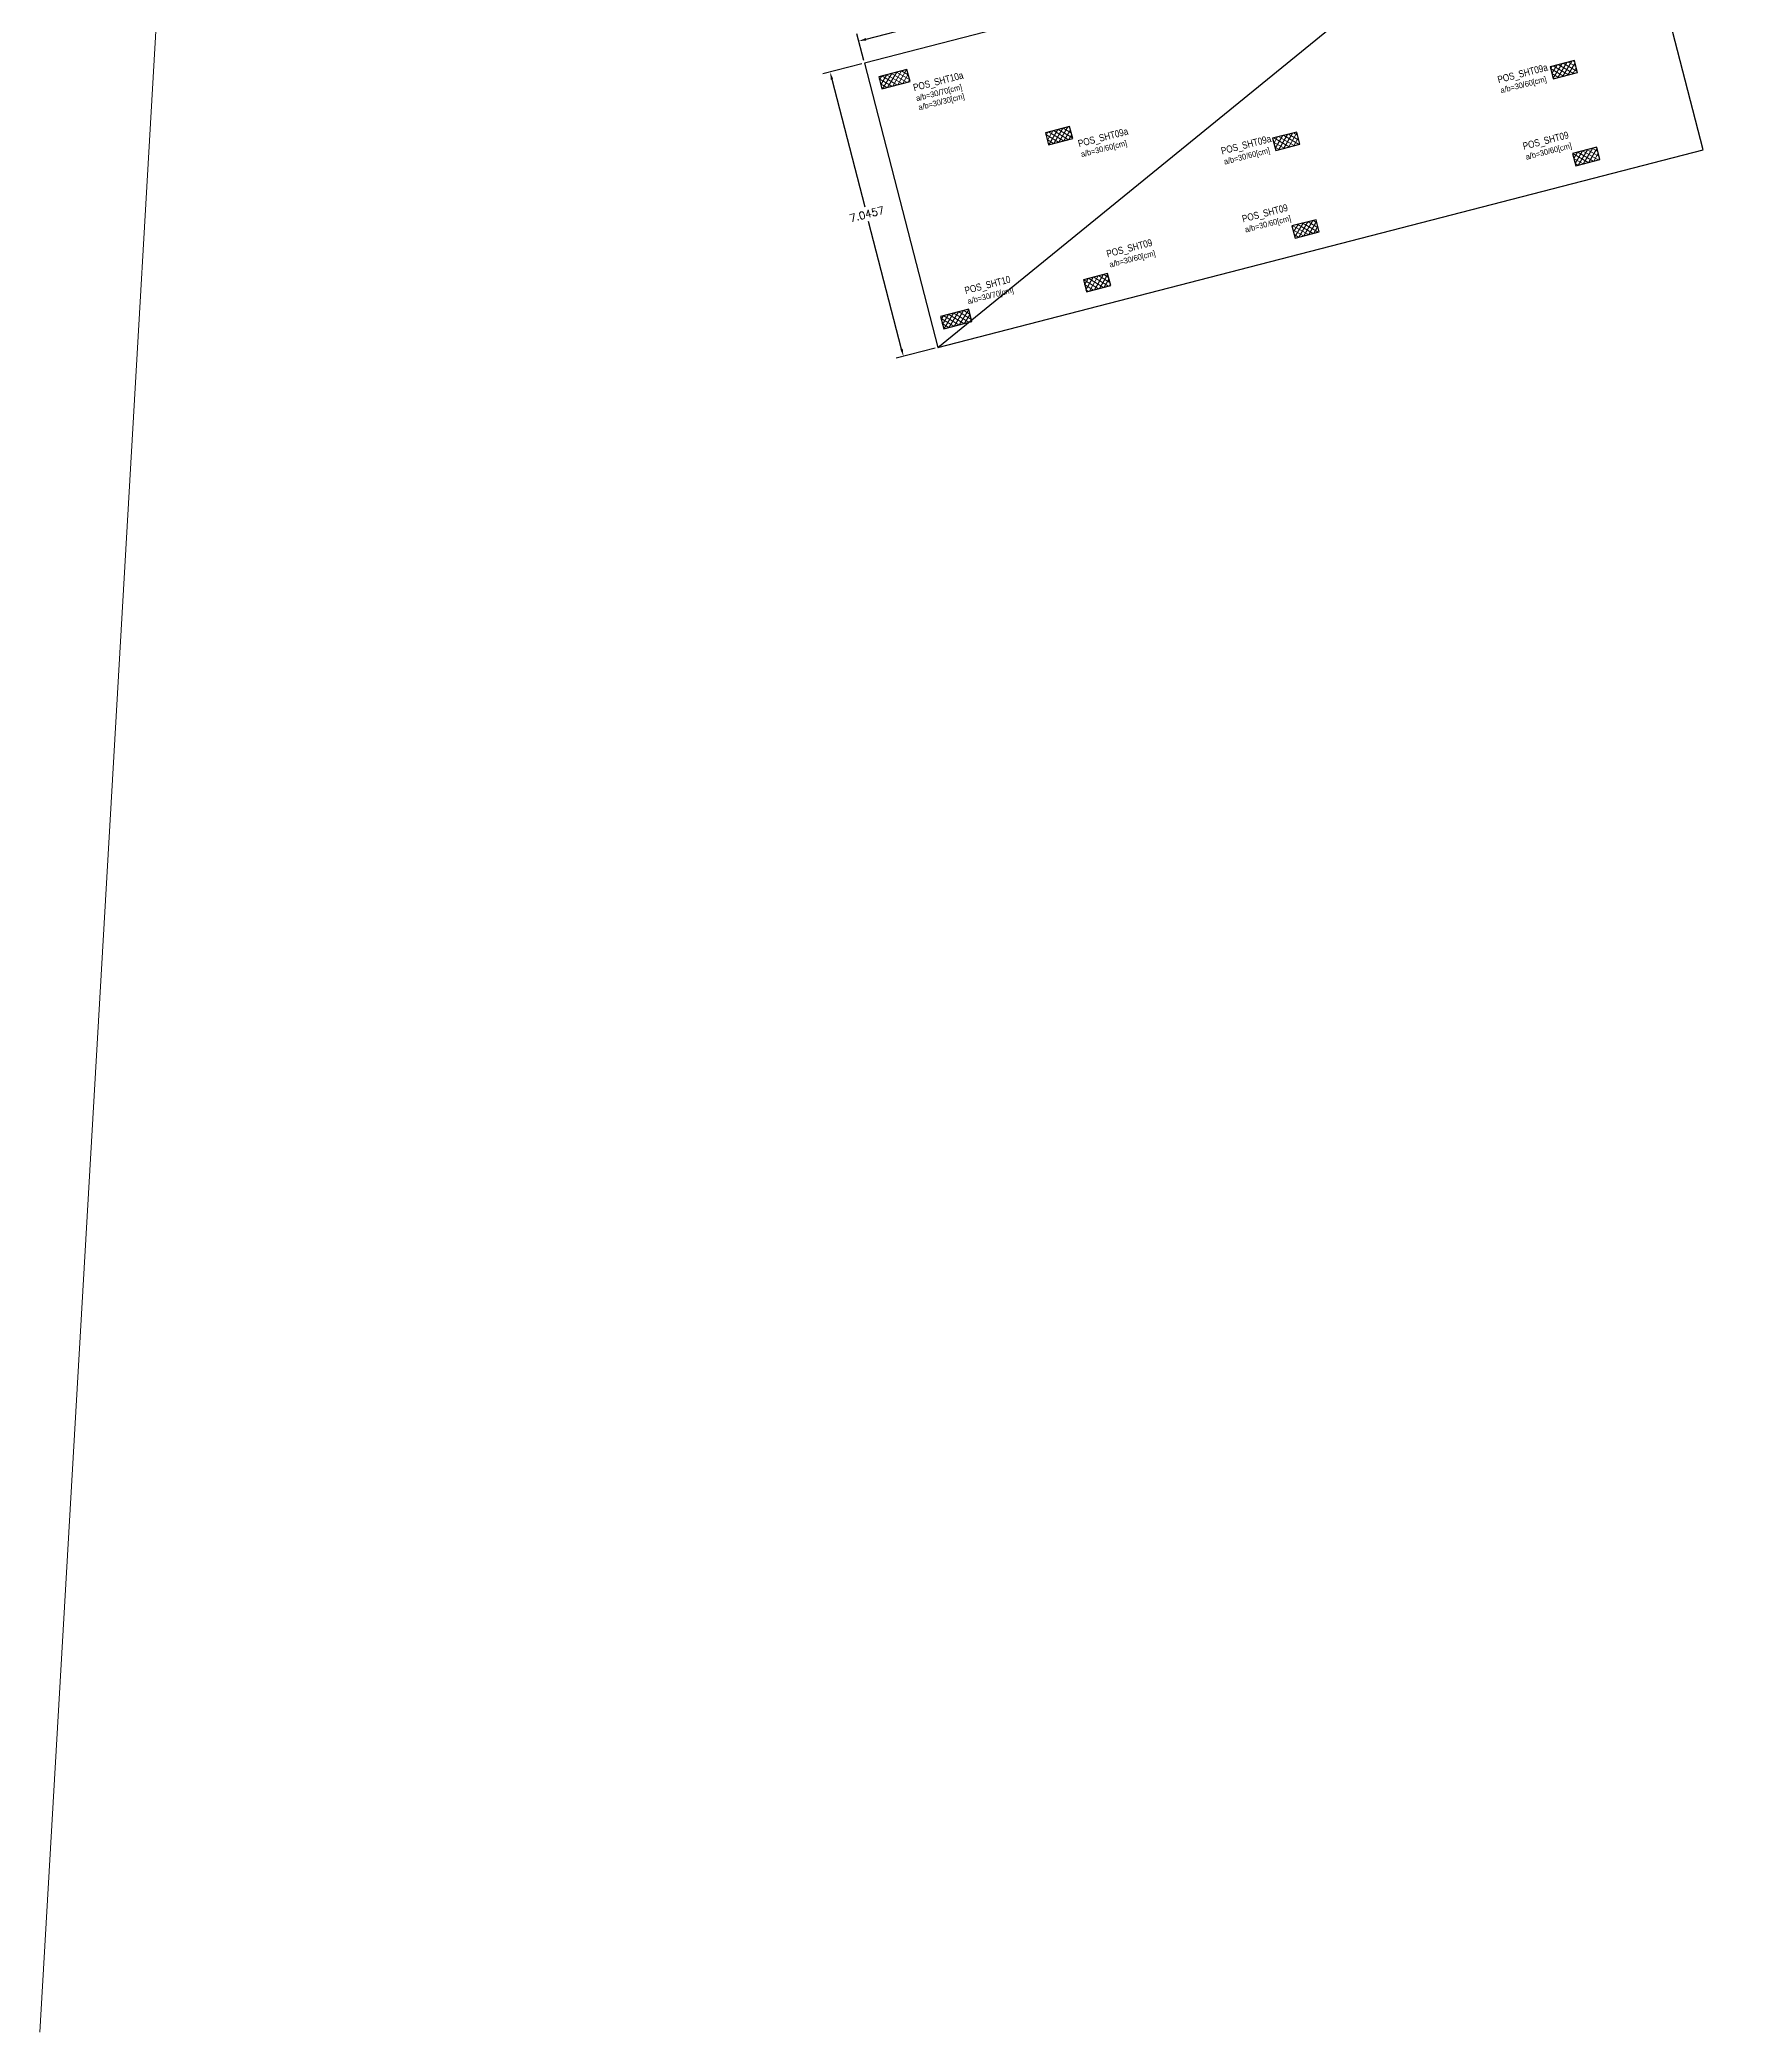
# Model space of a CAD drawing. Header units: metres. Extents: x 7515465 to 7515638, y 4752831 to 4752943.
# Drawn here: x 7515594.61 to 7515635.33, y 4752830.79 to 4752878.61 of the extents above; entities that cross this region are included whole.
import ezdxf

# ---------------------------------------------------------------- set-up
doc = ezdxf.new("R2010")
doc.units = ezdxf.units.M
doc.layers.add('Dimensionet', color=7, linetype='Continuous', plot=False)
doc.layers.add('New_Drawing & Figure_Pen_No__74', color=7, linetype='Continuous', lineweight=5, true_color=0xe4ad2c)
doc.layers.add('Shtyllat', color=5, linetype='Continuous', lineweight=30)
doc.styles.get("Standard").update_dxf_attribs({"font": 'simplex.shx'})
doc.dimstyles.get("Standard").update_dxf_attribs({"dimtxt": 0.18, "dimasz": 0.18, "dimexe": 0.18, "dimexo": 0.0625, "dimgap": 0.09, "dimtad": 0, "dimtih": 1, "dimtoh": 1, "dimdec": 4, "dimzin": 0, "dimdsep": 46, "dimtxsty": 'Standard', "dimcen": 0.09, "dimadec": 0, "dimazin": 0, "dimtfac": 1, "dimtdec": 4, "dimtofl": 0, "dimtmove": 0, "dimatfit": 3, "dimfxl": 1, "dimtolj": 1, "dimtzin": 0, "dimarcsym": 0})
pattern_1 = [(45, (-1220.71306, -843.26532), (-0.0618718434, 0.0618718434), []), (135, (-1220.71306, -843.26532), (-0.0618718434, -0.0618718434), [])]

# ---------------------------------------------------------------- blocks, each defined once
blk = doc.blocks.new('*D518')
at = {"layer": 'Defpoints', "color": 0, "transparency": 16777216}
for p in [(7515622.169, 4752901.489), (7515621.317, 4752894.443), (7515622.169, 4752894.443)]:
    blk.add_point(p, dxfattribs=at)
at = {"layer": 'Dimensionet', "color": 0, "lineweight": -2, "transparency": 16777216}
for p, q in [((7515622.106, 4752901.489), (7515621.137, 4752901.489)), ((7515621.317, 4752901.309), (7515621.317, 4752898.146)), ((7515621.317, 4752894.623), (7515621.317, 4752897.786)), ((7515622.106, 4752894.443), (7515621.137, 4752894.443))]:
    blk.add_line(p, q, dxfattribs=at)
at = {"layer": 'Dimensionet', "color": 0, "transparency": 16777216}
for points in [[(7515621.287, 4752901.309), (7515621.347, 4752901.309), (7515621.317, 4752901.489)], [(7515621.287, 4752894.623), (7515621.347, 4752894.623), (7515621.317, 4752894.443)]]:
    blk.add_solid(points, dxfattribs=at)
at = {"layer": 'Dimensionet', "color": 0, "transparency": 16777216, "insert": (7515621.317, 4752897.966), "char_height": 0.18, "attachment_point": 5}
blk.add_mtext('\\A1;7.0457', dxfattribs=at)
blk = doc.blocks.new('*D519')
at = {"layer": 'Defpoints', "color": 0, "transparency": 16777216}
for p in [(7515625.958, 4752902.036), (7515622.169, 4752901.489), (7515625.958, 4752901.489)]:
    blk.add_point(p, dxfattribs=at)
at = {"layer": 'Dimensionet', "color": 0, "lineweight": -2, "transparency": 16777216}
for p, q in [((7515622.169, 4752901.552), (7515622.169, 4752902.216)), ((7515625.958, 4752901.552), (7515625.958, 4752902.216)), ((7515622.349, 4752902.036), (7515623.566, 4752902.036)), ((7515625.778, 4752902.036), (7515624.56, 4752902.036))]:
    blk.add_line(p, q, dxfattribs=at)
at = {"layer": 'Dimensionet', "color": 0, "transparency": 16777216}
for points in [[(7515622.349, 4752902.066), (7515622.349, 4752902.006), (7515622.169, 4752902.036)], [(7515625.778, 4752902.066), (7515625.778, 4752902.006), (7515625.958, 4752902.036)]]:
    blk.add_solid(points, dxfattribs=at)
at = {"layer": 'Dimensionet', "color": 0, "transparency": 16777216, "insert": (7515624.063, 4752902.036), "char_height": 0.18, "attachment_point": 5}
blk.add_mtext('\\A1;3.7891', dxfattribs=at)
blk = doc.blocks.new('A$Cc1631743')
at = {"lineweight": 5}
h = blk.add_hatch(dxfattribs=at)
h.set_pattern_fill('ANSI37', color=5, scale=0.7, style=0)
h.set_pattern_definition(pattern_1)
h.paths.add_polyline_path([(-18.02686, 6.64566), (-18.72686, 6.64566), (-18.72686, 6.34566), (-18.02686, 6.34566)])
h = blk.add_hatch(dxfattribs=at)
h.set_pattern_fill('ANSI37', color=5, scale=0.7, style=0)
h.set_pattern_definition(pattern_1)
h.paths.add_polyline_path([(-15.18693, 4.04558), (-14.58693, 4.04558), (-14.58693, 4.34558), (-15.18693, 4.34558)])
h = blk.add_hatch(dxfattribs=at)
h.set_pattern_fill('ANSI37', color=5, scale=0.7, style=0)
h.set_pattern_definition(pattern_1)
h.paths.add_polyline_path([(-9.94084, 2.55403), (-9.34084, 2.55403), (-9.34084, 2.85403), (-9.94084, 2.85403)])
h = blk.add_hatch(dxfattribs=at)
h.set_pattern_fill('ANSI37', color=5, scale=0.7, style=0)
h.set_pattern_definition(pattern_1)
h.paths.add_polyline_path([(-3.05827, 2.55403), (-2.45827, 2.55403), (-2.45827, 2.85403), (-3.05827, 2.85403)])
h = blk.add_hatch(dxfattribs=at)
h.set_pattern_fill('ANSI37', color=5, scale=0.7, style=0)
h.set_pattern_definition(pattern_1)
h.paths.add_polyline_path([(-18.72686, 0.4), (-18.02686, 0.4), (-18.02686, 0.7), (-18.72686, 0.7)])
h = blk.add_hatch(dxfattribs=at)
h.set_pattern_fill('ANSI37', color=5, scale=0.7, style=0)
h.set_pattern_definition(pattern_1)
h.paths.add_polyline_path([(-15.18693, 0.4), (-14.58693, 0.4), (-14.58693, 0.7), (-15.18693, 0.7)])
h = blk.add_hatch(dxfattribs=at)
h.set_pattern_fill('ANSI37', color=5, scale=0.7, style=0)
h.set_pattern_definition(pattern_1)
h.paths.add_polyline_path([(-10.01584, 0.4), (-9.41584, 0.4), (-9.41584, 0.7), (-10.01584, 0.7)])
h = blk.add_hatch(dxfattribs=at)
h.set_pattern_fill('ANSI37', color=5, scale=0.7, style=0)
h.set_pattern_definition(pattern_1)
h.paths.add_polyline_path([(-3.05827, 0.4), (-2.45827, 0.4), (-2.45827, 0.7), (-3.05827, 0.7)])
blk.add_line((-18.97605, 0), (2.59681, 9.91022))
at = {"lineweight": 30}
blk.add_lwpolyline([(-15.18693, 9.51022), (-15.18693, 7.04566), (-18.97605, 7.04566), (-18.97605, 0), (0, 0), (0, 3.68006), (1.05244, 3.68006), (1.05244, 6.90354), (2.59681, 6.90354), (2.59681, 9.51022)], close=True, dxfattribs=at)
at = {"layer": 'Shtyllat'}
for points in [[(-18.02686, 6.64566), (-18.72686, 6.64566), (-18.72686, 6.34566), (-18.02686, 6.34566)], [(-15.18693, 4.04558), (-14.58693, 4.04558), (-14.58693, 4.34558), (-15.18693, 4.34558)], [(-9.94084, 2.55403), (-9.34084, 2.55403), (-9.34084, 2.85403), (-9.94084, 2.85403)], [(-3.05827, 2.55403), (-2.45827, 2.55403), (-2.45827, 2.85403), (-3.05827, 2.85403)], [(-18.72686, 0.4), (-18.02686, 0.4), (-18.02686, 0.7), (-18.72686, 0.7)], [(-15.18693, 0.4), (-14.58693, 0.4), (-14.58693, 0.7), (-15.18693, 0.7)], [(-10.01584, 0.4), (-9.41584, 0.4), (-9.41584, 0.7), (-10.01584, 0.7)], [(-3.05827, 0.4), (-2.45827, 0.4), (-2.45827, 0.7), (-3.05827, 0.7)]]:
    blk.add_lwpolyline(points, close=True, dxfattribs=at)
at = {"char_height": 0.17, "attachment_point": 1}
for s, heights, insert in [('{\\fArial Narrow|b0|i0|c0|p34;POS_\\C5;SHT10a\\P\\H0.8x;a/b=30/70[cm]\\Pa/b=30/30[cm]}', [-0.70274], (-17.98768, 6.26722)), ('{\\fArial Narrow|b0|i0|c0|p34;POS_\\C5;SHT09a\\P\\H0.8x;a/b=30/60[cm]}', [-0.46242], (-14.49109, 3.97712)), ('{\\fArial Narrow|b0|i0|c0|p34;POS_\\C5;SHT09a\\P\\H0.8x;a/b=30/60[cm]}', [-0.46242], (-11.21198, 2.94881)), ('{\\fArial Narrow|b0|i0|c0|p34;POS_\\C5;SHT09a\\P\\H0.8x;a/b=30/60[cm]}', [-0.46242], (-4.35668, 2.94881)), ('{\\fArial Narrow|b0|i0|c0|p34;POS_\\C5;SHT10\\P\\H0.8x;a/b=30/70[cm]}', [-0.46242], (-18.00796, 1.24179)), ('{\\fArial Narrow|b0|i0|c0|p34;POS_\\C5;SHT09\\P\\H0.8x;a/b=30/60[cm]}', [-0.46242], (-14.49109, 1.24475)), ('{\\fArial Narrow|b0|i0|c0|p34;POS_\\C5;SHT09\\P\\H0.8x;a/b=30/60[cm]}', [-0.46242], (-11.13009, 1.24475)), ('{\\fArial Narrow|b0|i0|c0|p34;POS_\\C5;SHT09\\P\\H0.8x;a/b=30/60[cm]}', [-0.46242], (-4.16833, 1.25001))]:
    blk.add_mtext_dynamic_manual_height_columns(s, width=15.8597271, gutter_width=0.01, heights=heights, dxfattribs=dict(at, insert=insert))
at = {"layer": 'Dimensionet'}
for p2, distance, picture, middle in [((-15.18693, 7.04566), 0.54678, '*D519', (-17.08149, 7.59245)), ((-18.97605, 0), -0.85162, '*D518', (-19.82768, 3.52283))]:
    dim = blk.add_aligned_dim(p1=(-18.97605, 7.04566), p2=p2, distance=distance, dimstyle='Standard', dxfattribs=at)
    dim.commit()
    dim.dimension.update_dxf_attribs({"geometry": picture, "text_midpoint": middle, "insert": (-7515641.14485, -4752894.44334)})

msp = doc.modelspace()

# ---------------------------------------------------------------- linework, layer by layer
at = {"layer": 'New_Drawing & Figure_Pen_No__74', "color": 42, "linetype": 'Continuous', "lineweight": 5, "true_color": 0xe4ad2c}
msp.add_lwpolyline([(7515594.6131, 4752830.7923), (7515596.34193, 4752860.5769), (7515597.79078, 4752885.59852), (7515600.40519, 4752887.40541), (7515611.0327, 4752890.82045)], dxfattribs=at)

# ---------------------------------------------------------------- block references
at = {"rotation": 14.4633665050029}
msp.add_blockref('A$Cc1631743', (7515634.54288, 4752875.96943), dxfattribs=at)

doc.saveas('drawing.dxf')
